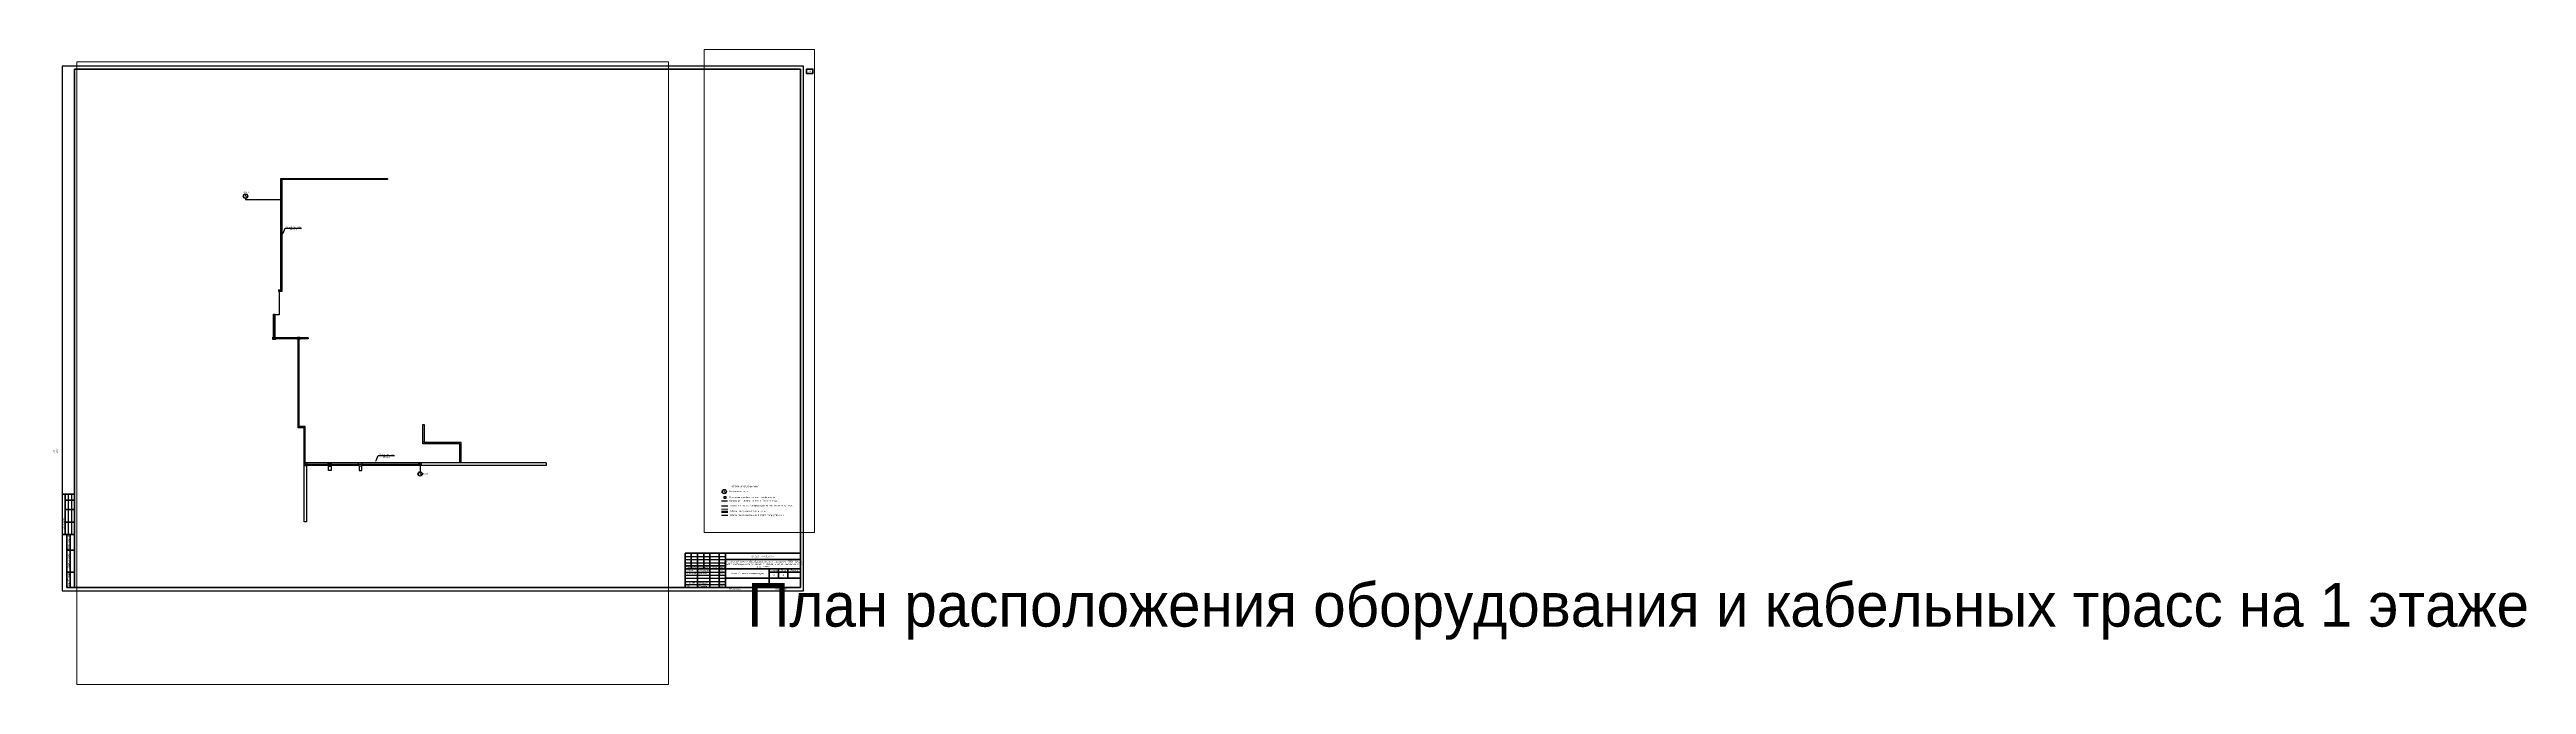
# Paper-space layout 'План расположения оборудования и кабельных трасс на 1 этаже' of a CAD drawing. Extents: x -20 to 3952, y -150 to 867.
# The model-space entities are those that its viewports show. They can reach past a viewport. Long polylines and large blocks are cut down to what shows.
import ezdxf
from ezdxf import colors
from ezdxf.entities.mleader import LeaderData, LeaderLine
from ezdxf.enums import TextEntityAlignment as Align
from ezdxf.math import Vec2, Vec3

# ---------------------------------------------------------------- set-up
doc = ezdxf.new("R2018")
doc.units = 0
doc.header["$LTSCALE"] = 100
doc.set_wipeout_variables(frame=1)
doc.layers.get('Defpoints').update_dxf_attribs({"color": 42})
doc.layers.add('PDF _СС_ЭЧС_Оборудование', color=1, linetype='Continuous')
doc.layers.add('СС. Текст', color=7, linetype='Continuous')
for name, color, linetype, lineweight in [('СС_ЗВ_Кабель', 1, 'Continuous', 30), ('СС_СКК_Лоток', 170, 'Continuous', 25), ('СС_ЭЧС_Кабель', 180, 'Continuous', 30), ('СС_ЭЧС_Оборудование', 180, 'Continuous', 30)]:
    doc.layers.add(name, color=color, linetype=linetype, lineweight=lineweight)
doc.styles.add('ICOCPEUR', font='isocpeur.ttf')
doc.styles.add('ISOCPEUR', font='isocpeui.ttf', dxfattribs={"height": 250})
doc.styles.add('ISOCPEURNA', font='isocpeui.ttf')
doc.styles.get("Standard").update_dxf_attribs({"font": 'arial.ttf'})
doc.linetypes.add('Kabl_in_Tube', pattern='A,10,[133,ltypeshp.shx,S=1,R=0,X=0,Y=0],10', length=20)

# ---------------------------------------------------------------- blocks, each defined once
blk = doc.blocks.new('*U101')
at = {"linetype": 'Continuous', "lineweight": 25}
for p, q in [((1189, 841), (0, 841)), ((0, 841), (0, 0)), ((1189, 0), (1189, 841)), ((10, 155), (10, 90)), ((15, 155), (15, 90)), ((999, 55), (1064, 55)), ((999, 50), (1064, 50)), ((999, 45), (1064, 45)), ((0, 0), (1189, 0)), ((999, 30), (1064, 30)), ((999, 25), (1064, 25)), ((999, 20), (1064, 20)), ((999, 15), (1064, 15)), ((999, 10), (1064, 10))]:
    blk.add_line(p, q, dxfattribs=at)
at = {"linetype": 'Continuous', "lineweight": 60}
for p, q in [((1184, 836), (20, 836)), ((20, 836), (20, 5)), ((1184, 5), (1184, 836)), ((20, 155), (0, 155)), ((5, 155), (5, 90)), ((20, 145), (5, 145)), ((20, 130), (5, 130)), ((20, 90), (0, 90)), ((20, 110), (5, 110)), ((8, 90), (8, 5)), ((13, 90), (13, 5)), ((8, 65), (20, 65)), ((999, 60), (1184, 60)), ((999, 5), (999, 60)), ((999, 40), (1064, 40)), ((1009, 60), (1009, 35)), ((1019, 60), (1019, 5)), ((1029, 60), (1029, 35)), ((1039, 60), (1039, 5)), ((1054, 60), (1054, 5)), ((1064, 5), (1064, 60)), ((1064, 50), (1184, 50)), ((1184, 5), (1184, 60)), ((8, 30), (20, 30)), ((8, 5), (20, 5)), ((20, 5), (1184, 5)), ((999, 35), (1184, 35)), ((1064, 20), (1184, 20)), ((1134, 35), (1134, 5)), ((1134, 30), (1184, 30)), ((1149, 35), (1149, 20)), ((1164, 35), (1164, 20))]:
    blk.add_line(p, q, dxfattribs=at)
at = {"linetype": 'Continuous', "lineweight": 40}
blk.add_line((1134, 5), (1134, 35), dxfattribs=at)
at = {"lineweight": 60}
blk.add_lwpolyline([(1194, 829), (1204, 829), (1204, 836), (1194, 836)], close=True, dxfattribs=at)
at = {"linetype": 'Continuous', "rotation": 90, "style": 'ISOCPEUR'}
for s, insert, char_height, width, attachment_point in [('20_Главный_специалист_ВК', (-12.5, 176), 2.5, 19, 4), ('01.26', (-12.5, 215), 2.5, 10, 5), ('21_Главный_специалист_ЭОМ', (-7.5, 176), 2.5, 19, 4), ('01.26', (-7.5, 215), 2.5, 10, 5), ('01.26', (-2.5, 215), 2.5, 10, 5), ('Согласовано', (-17.5, 172.5), 3, 35, 5), ('Гл. спец ВК', (-12.5, 156), 2.5, 19, 4), ('Гл. спец ЭОМ', (-7.5, 156), 2.5, 19, 4), ('17_ГАП', (-12.5, 111), 2.5, 19, 4), ('01.26', (-12.5, 150), 2.5, 10, 5), ('19_Главный_конструктор', (-7.5, 111), 2.5, 19, 4), ('01.26', (-7.5, 150), 2.5, 10, 5), ('18_Главный_специалист_ОВ', (-2.5, 111), 2.5, 19, 4), ('01.26', (-2.5, 150), 2.5, 10, 5), ('ГАП', (-12.5, 91), 2.5, 19, 4), ('Гл. констр. ', (-7.5, 91), 2.5, 19, 4), ('Гл. спец ОВ', (-2.5, 91), 2.5, 19, 4), ('Согласовано', (2.5, 107.5), 2.5, 35, 5), ('Взам. инв. №', (10.5, 77.5), 2.5, 25, 5), ('Подп. и дата', (10.5, 47.5), 2.5, 35, 5), ('Инв. № подл.', (10.5, 17.5), 2.5, 25, 5)]:
    blk.add_mtext(s, dxfattribs=dict(at, insert=insert, char_height=char_height, width=width, attachment_point=attachment_point))
at = {"linetype": 'Continuous', "char_height": 2.5, "style": 'ISOCPEUR'}
for s, insert, width, attachment_point in [('Капитальный ремонт общеобразовательного учреждения (ГБОУ "Школа №429"), расположенного по адресу: г. Москва, 5-ая ул. Соколиной горы д.14. 1 этап', (1124, 42.5), 120, 5), ('16-25/Г-П-ИОС5.6', (1136, 55), 110, 6), ('Разраб.', (1000, 32.5), 19, 4), ('Проверил', (1000, 27.5), 19, 4), ('Н. контр.', (1000, 12.5), 19, 4), ('ГИП', (1000, 7.5), 19, 4), ('Николенко', (1020, 32.5), 19, 4), ('Мурашов', (1020, 27.5), 19, 4), ('Губарева', (1020, 12.5), 19, 4), ('Мурашов', (1020, 7.5), 19, 4), ('06.26', (1055.3, 32.5), 10, 4), ('06.26', (1055.3, 27.5), 10, 4), ('06.26', (1055.3, 12.5), 10, 4), ('06.26', (1055.3, 7.4), 10, 4), ('Копировал', (1078.5, 2.5), 25, 5), ('П', (1141.5, 25), 15, 5), ('Формат', (1149.5, 2.5), 16, 5)]:
    blk.add_mtext(s, dxfattribs=dict(at, insert=insert, width=width, attachment_point=attachment_point))
at = {"char_height": 2.5, "attachment_point": 5, "style": 'ISOCPEUR'}
for s, insert, width in [('Изм.', (1004, 37.5), 10), ('Кол.уч', (1014, 37.5), 10), ('Лист', (1024, 37.5), 10), ('№док', (1034, 37.5), 10), ('Подп.', (1046.5, 37.5), 15), ('Дата', (1059, 37.5), 10), ('Стадия', (1141.5, 32.5), 15), ('Лист', (1156.5, 32.5), 15), ('Листов', (1174, 32.5), 20)]:
    blk.add_mtext(s, dxfattribs=dict(at, insert=insert, width=width))
at = {"linetype": 'Continuous', "insert": (1099, 27.5), "char_height": 2.5, "width": 70, "attachment_point": 5, "line_spacing_factor": 0.8, "style": 'ISOCPEUR'}
blk.add_mtext('Часть 6. Электрочасофикация', dxfattribs=at)
at = {"style": 'ISOCPEUR'}
for tag, p in [('Сквозная_нумерация', (1199, 832.5)), ('Форма3_номер_листа', (1156.5, 25)), ('Форма3_количество_листов', (1174, 25))]:
    blk.add_attdef(tag, text='', height=2.5, dxfattribs=at).set_placement(p, align=Align.MIDDLE_CENTER)
blk.add_attdef('Форма3_дополнительный_шифр', text='', height=2.5, dxfattribs=at).set_placement((1135.7, 55), align=Align.MIDDLE_LEFT)
at = {"lineweight": 30, "flags": 104}
blk.add_attdef('Форма3_наименование_чертежа', text='', height=2.5, dxfattribs=at).set_placement((1099, 12.5), align=Align.MIDDLE_CENTER)
at = {"style": 'ISOCPEUR', "flags": 8}
blk.add_attdef('Формат', (1157.5, 1.5), '', height=2.5, dxfattribs=at)
blk.add_wipeout([(-20, 220), (-0.5, 220), (-0.5, 90), (-20, 90)])
blk = doc.blocks.new('ЧС1')
blk.add_wipeout([(35829, 16235), (35936, 16366), (36085, 16430), (36274, 16411), (36386, 16339), (36480, 16187), (36483, 15992), (36404, 15849), (36282, 15763), (36146, 15735), (35976, 15779), (35854, 15892), (35796, 16064), (35805, 16166)])
at = {"linetype": 'Continuous', "lineweight": 0}
for p, q in [((36146, 16435), (36146, 16085)), ((36146, 16085), (36446, 15906))]:
    blk.add_line(p, q, dxfattribs=at)
at = {"linetype": 'Continuous', "lineweight": 30}
blk.add_circle((36146, 16085), 350, dxfattribs=at)
at = {"lineweight": 0, "ltscale": 100}
blk.add_circle((36146, 16085), 285, dxfattribs=at)
blk = doc.blocks.new('Коробка коммутац')
at = {"layer": 'СС_ЭЧС_Оборудование', "color": 18, "true_color": 0x000000}
for p, q in [((0, 295, -1), (299, 295)), ((0, 0), (0, 295, -1)), ((299, 0), (0, 0)), ((299, 295), (299, 0))]:
    blk.add_line(p, q, dxfattribs=at)
blk = doc.blocks.new('1й этаж лоток')
at = {"layer": 'СС_СКК_Лоток'}
for p, q in [((313033, -83464), (313033, -65611)), ((313033, -65611), (330140, -65611)), ((313233, -65872), (313033, -65872)), ((330140, -65811), (313233, -65811)), ((313233, -83664), (313233, -65811)), ((313276, -65811), (313276, -65611)), ((330140, -65611), (330140, -65811)), ((313033, -83397), (313233, -83397)), ((311832, -91342), (311832, -87368)), ((311832, -87368), (312032, -87368)), ((312032, -87368), (312032, -91142)), ((312624, -83464), (313033, -83464)), ((312624, -83464), (312624, -83664)), ((312624, -83664), (313233, -83664)), ((312983, -83464), (312983, -83664)), ((312032, -91084), (311832, -91084)), ((315779, -91342), (311832, -91342)), ((315731, -91142), (312032, -91142)), ((312070, -91142), (312070, -91342)), ((315722, -91342), (315722, -91142)), ((317414, -91142), (315731, -91142)), ((315779, -105563), (315779, -91342)), ((315979, -105363), (315979, -91342)), ((317414, -91342), (315979, -91342)), ((316029, -91342), (316029, -91142)), ((317414, -91142), (317414, -91342)), ((315779, -91401), (315979, -91401)), ((315979, -105307), (315779, -105307)), ((316736, -105563), (315779, -105563)), ((316936, -105363), (315979, -105363)), ((316027, -105363), (316027, -105563)), ((316673, -105563), (316673, -105363)), ((316736, -111200), (316736, -105563)), ((316736, -105630), (316936, -105630)), ((316936, -111200), (316936, -105363)), ((335795, -108153), (335795, -105058)), ((335795, -105058), (335995, -105058)), ((335995, -105058), (335995, -107953)), ((316736, -120644), (316736, -111200)), ((355555, -111200), (316736, -111200)), ((317218, -111600), (317218, -111200)), ((320592, -111600), (320592, -111200)), ((321152, -111600), (321152, -111200)), ((325491, -111600), (325491, -111200)), ((326064, -111600), (326064, -111200)), ((335995, -107878), (335795, -107878)), ((341714, -108153), (335795, -108153)), ((341914, -107953), (335995, -107953)), ((336081, -107953), (336081, -108153)), ((341646, -108153), (341646, -107953)), ((341714, -111200), (341714, -108153)), ((341714, -108236), (341914, -108236)), ((341914, -111200), (341914, -107953)), ((355555, -111200), (355555, -111600)), ((317136, -111695), (316736, -111695)), ((320675, -111600), (317136, -111600)), ((317136, -111600), (317136, -120644)), ((320675, -112442), (320675, -111600)), ((320675, -111709), (321075, -111709)), ((321075, -112442), (320675, -112442)), ((325583, -111600), (321075, -111600)), ((321075, -111600), (321075, -112442)), ((325583, -111600), (325583, -112443)), ((325583, -111695), (325983, -111695)), ((325583, -112443), (325983, -112443)), ((355555, -111600), (325983, -111600)), ((325983, -112443), (325983, -111600)), ((317136, -120644), (316736, -120644))]:
    blk.add_line(p, q, dxfattribs=at)

msp = doc.modelspace()

# ---------------------------------------------------------------- linework, layer by layer
at = {"layer": 'PDF _СС_ЭЧС_Оборудование', "color": 180, "lineweight": 30, "true_color": 0x3f00ff}
for points in [[(69548419, -33126808), (69548816, -33126808), (69548816, -33127207), (69548419, -33127207)], [(69552353, -33126808), (69552750, -33126808), (69552750, -33127207), (69552353, -33127207)], [(69557359, -33146980), (69557756, -33146980), (69557756, -33147379), (69557359, -33147379)]]:
    msp.add_lwpolyline(points, close=True, dxfattribs=at)
at = {"layer": 'СС_ЗВ_Кабель', "color": 5}
msp.add_line((69619106, -33156653), (69620084, -33156653), dxfattribs=at)
at = {"layer": 'СС_ЗВ_Кабель', "color": 5, "linetype": 'Kabl_in_Tube', "ltscale": 0.5}
msp.add_line((69619106, -33157332), (69620084, -33157332), dxfattribs=at)
at = {"layer": 'СС_СКК_Лоток', "color": 18, "lineweight": 20, "true_color": 0x000000}
for p, q in [((69620084, -33156367), (69619106, -33156367)), ((69620084, -33156907), (69619106, -33156907))]:
    msp.add_line(p, q, dxfattribs=at)
at = {"layer": 'СС_ЭЧС_Кабель', "color": 3}
msp.add_line((69619099, -33155033), (69620076, -33155033), dxfattribs=at)
at = {"layer": 'СС_ЭЧС_Кабель', "color": 5}
msp.add_line((69619105, -33155829), (69620082, -33155829), dxfattribs=at)

# ---------------------------------------------------------------- texts
at = {"layer": 'СС. Текст', "char_height": 250, "attachment_point": 1, "style": 'ICOCPEUR'}
for s, insert in [('\\pxi-2,l2,sm1.5,t3; Вторичные часы', (69620192, -33153350, 0)), ('\\pxi-2,l2,sm1.5,t3; Клеммная коробка системы часофикации', (69620212, -33154301, 0))]:
    msp.add_mtext(s, dxfattribs=dict(at, insert=insert))
for s, width, insert in [('Кабель до ГЛОНАСС антенны (комплектный)', 8635.09, (69620391, -33154873, 0)), ('Кабельные линии часофикации КПСВВнг(А)-LSLTx 1х2x1,5', 9833.1, (69620398, -33155669, 0)), ('Кабель прокладываемый в лотке', 11279.86, (69620399, -33156493, 0)), ('Кабель прокладываемый в трубе гофрированной', 11279.86, (69620399, -33157172, 0))]:
    msp.add_mtext_dynamic_manual_height_columns(s, width=width, gutter_width=1, heights=[0], dxfattribs=dict(at, insert=insert))
at = {"layer": 'СС_ЭЧС_Оборудование', "color": 0, "lineweight": 30, "ltscale": 50, "style": 'ISOCPEUR'}
for s, p in [('ВЧ1.2', (69543673, -33103844)), ('ВЧ1.1', (69572450, -33148942))]:
    msp.add_text(s, height=250, dxfattribs=at).set_placement(p, align=Align.BOTTOM_LEFT)

# ---------------------------------------------------------------- leaders
at = {"layer": 'СС_СКК_Лоток', "color": 7}
ml = msp.add_multileader_mtext('Standard', dxfattribs=at)
ml.set_content('Лоток см. том ИОС5.5', color=7, style='ISOCPEURNA')
ml.set_leader_properties()
ml.build(insert=Vec2(0, 0))
ml.multileader.update_dxf_attribs({"text_left_attachment_type": 6, "text_right_attachment_type": 6, "dogleg_length": 100, "arrow_head_size": 400})
ctx = ml.context
ctx.base_point, ctx.char_height, ctx.arrow_head_size, ctx.landing_gap_size, ctx.plane_origin = Vec3(69550502, -33109339), 250, 400, 0, Vec3(69556440, -33110530)
ctx.left_attachment, ctx.right_attachment, ctx.text_align_type = 6, 6, 1
notes = []
notes.append((ctx, [(1, (1, 1, 0), (69550402, -33109339), (1, 0), 100, [(0, [(69549901, -33110503)], 0, [])])]))
ctx.mtext.insert, ctx.mtext.width, ctx.mtext.alignment, ctx.mtext.flow_direction = Vec3(69551682, -33109039), 2467.27, 2, 5
ml = msp.add_multileader_mtext('Standard', dxfattribs=at)
ml.set_content('Лоток см. том ИОС5.5', color=7, style='ISOCPEURNA')
ml.set_leader_properties()
ml.build(insert=Vec2(0, 0))
ml.multileader.update_dxf_attribs({"text_left_attachment_type": 6, "text_right_attachment_type": 6, "dogleg_length": 100, "arrow_head_size": 400})
ctx = ml.context
ctx.base_point, ctx.char_height, ctx.arrow_head_size, ctx.landing_gap_size, ctx.plane_origin = Vec3(69565398, -33145801), 250, 400, 0, Vec3(69571336, -33146992)
ctx.left_attachment, ctx.right_attachment, ctx.text_align_type = 6, 6, 1
notes.append((ctx, [(1, (1, 1, 0), (69565298, -33145801), (1, 0), 100, [(0, [(69564797, -33146966)], 0, [])])]))
ctx.mtext.insert, ctx.mtext.width, ctx.mtext.alignment, ctx.mtext.flow_direction = Vec3(69566578, -33145501), 2467.27, 2, 5
for ctx, leaders in notes:
    for number, flags, end, landing, length, lines in leaders:
        leader = LeaderData()
        leader.index, (leader.has_last_leader_line, leader.has_dogleg_vector, leader.attachment_direction) = number, flags
        leader.last_leader_point, leader.dogleg_vector, leader.dogleg_length = Vec3(end), Vec3(landing), length
        for number, points, colour, breaks in lines:
            line = LeaderLine()
            line.index, line.vertices, line.color, line.breaks = number, Vec3.list(points), colors.encode_raw_color(colour), breaks
            leader.lines.append(line)
        ctx.leaders.append(leader)

# ---------------------------------------------------------------- next in the draw order: block references
at = {"layer": 'СС_ЭЧС_Оборудование'}
for p in [(69507869, -33120314), (69535872, -33164830), (69583385, -33169612, 0)]:
    msp.add_blockref('ЧС1', p, dxfattribs=at)

# ---------------------------------------------------------------- next in the draw order: linework, layer by layer
at = {"layer": 'PDF _СС_ЭЧС_Оборудование', "color": 180, "lineweight": 30, "true_color": 0x3f00ff}
msp.add_lwpolyline([(69571812, -33146980), (69572210, -33146980), (69572210, -33147379), (69571812, -33147379)], close=True, dxfattribs=at)
at = {"layer": 'СС_ЭЧС_Кабель', "color": 5}
msp.add_lwpolyline([(69544014, -33104579), (69544014, -33104757), (69549791, -33104757), (69549791, -33119335), (69549395, -33119335), (69549395, -33123220), (69548597, -33123220), (69548597, -33126985), (69552554, -33126985), (69552554, -33141229), (69553511, -33141229), (69553511, -33147180), (69557558, -33147180), (69572017, -33147180), (69572017, -33148406)], dxfattribs=at)

# ---------------------------------------------------------------- next in the draw order: block references
msp.add_blockref('1й этаж лоток', (69236668, -33035766))
at = {"layer": 'СС_ЭЧС_Кабель'}
msp.add_blockref('Коробка коммутац', (69619494, -33154615), dxfattribs=at)

# ---------------------------------------------------------------- next in the draw order: texts
at = {"layer": 'СС. Текст', "insert": (69620026, -33152602, 0), "char_height": 250, "width": 5705.29, "attachment_point": 1, "style": 'ICOCPEUR'}
msp.add_mtext('\\pxi-2,l2,sm1.5,qc,t3;УСЛОВНЫЕ ОБОЗНАЧЕНИЯ', dxfattribs=at)

psp = doc.layouts.new('План расположения оборудования и кабельных трасс на 1 этаже')

# ---------------------------------------------------------------- viewports
at = {"layer": 'Defpoints', "color": 2}
psp.add_viewport(center=(498.2, 348.8), size=(949.1, 997.88), view_center_point=(69564413.1, -33132584.5), view_height=99787.92, dxfattribs=at)

# ---------------------------------------------------------------- next in the draw order: block references
ref = psp.add_blockref('*U101', (0, 0))
ref.add_attrib('Формат', 'А0', (1157.5, 1.5), dxfattribs={"height": 2.5, "style": 'ISOCPEUR'})
ref.add_attrib('Форма3_номер_листа', '2', dxfattribs={"height": 2.5, "style": 'ISOCPEUR'}).set_placement((1156.5, 25), align=Align.MIDDLE_CENTER)
lines = psp.add_mtext('План расположения оборудования и кабельных трасс на 1 этаже', dxfattribs={"insert": (1099, 12.5), "char_height": 70, "attachment_point": 1})
ref.add_attrib('Форма3_наименование_чертежа', '', (1099, 12.5), dxfattribs={"flags": 104}).embed_mtext(lines)
ref.add_attrib('Форма3_дополнительный_шифр', '.ГЧ', dxfattribs={"height": 2.5, "style": 'ISOCPEUR'}).set_placement((1135.7, 55), align=Align.MIDDLE_LEFT)
ref.add_attrib('Сквозная_нумерация', '26', dxfattribs={"height": 2.5, "style": 'ISOCPEUR'}).set_placement((1199, 832.5), align=Align.MIDDLE_CENTER)

# ---------------------------------------------------------------- next in the draw order: viewports
psp.add_viewport(center=(1118, 480.4), size=(176.8, 773.9), view_center_point=(69625136.7, -33121385.7), view_height=77390.28, status=3, dxfattribs=at)

doc.saveas('drawing.dxf')
